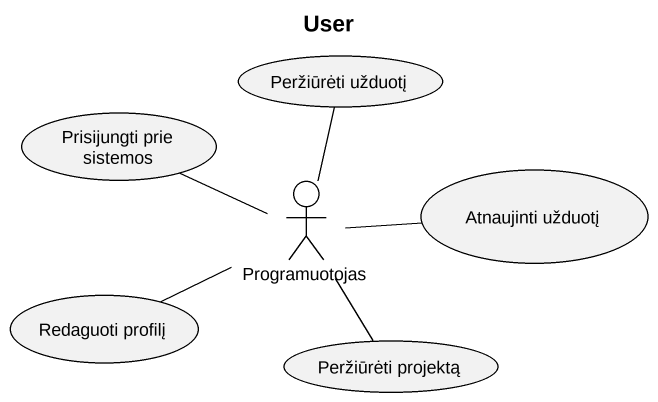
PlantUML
@startuml
title User
usecase "Peržiūrėti užduotį" as Peržiūrėti_užduotį
usecase "Prisijungti prie sistemos" as Prisijungti_prie_sistemos
usecase "Atnaujinti užduotį" as Atnaujinti_užduotį
actor Programuotojas
usecase "Redaguoti profilį" as Redaguoti_profilį
usecase "Peržiūrėti projektą" as Peržiūrėti_projektą
Peržiūrėti_užduotį -- Programuotojas
Prisijungti_prie_sistemos -right- Programuotojas
Atnaujinti_užduotį -left- Programuotojas
Redaguoti_profilį -right- Programuotojas
Peržiūrėti_projektą -up- Programuotojas
@enduml
